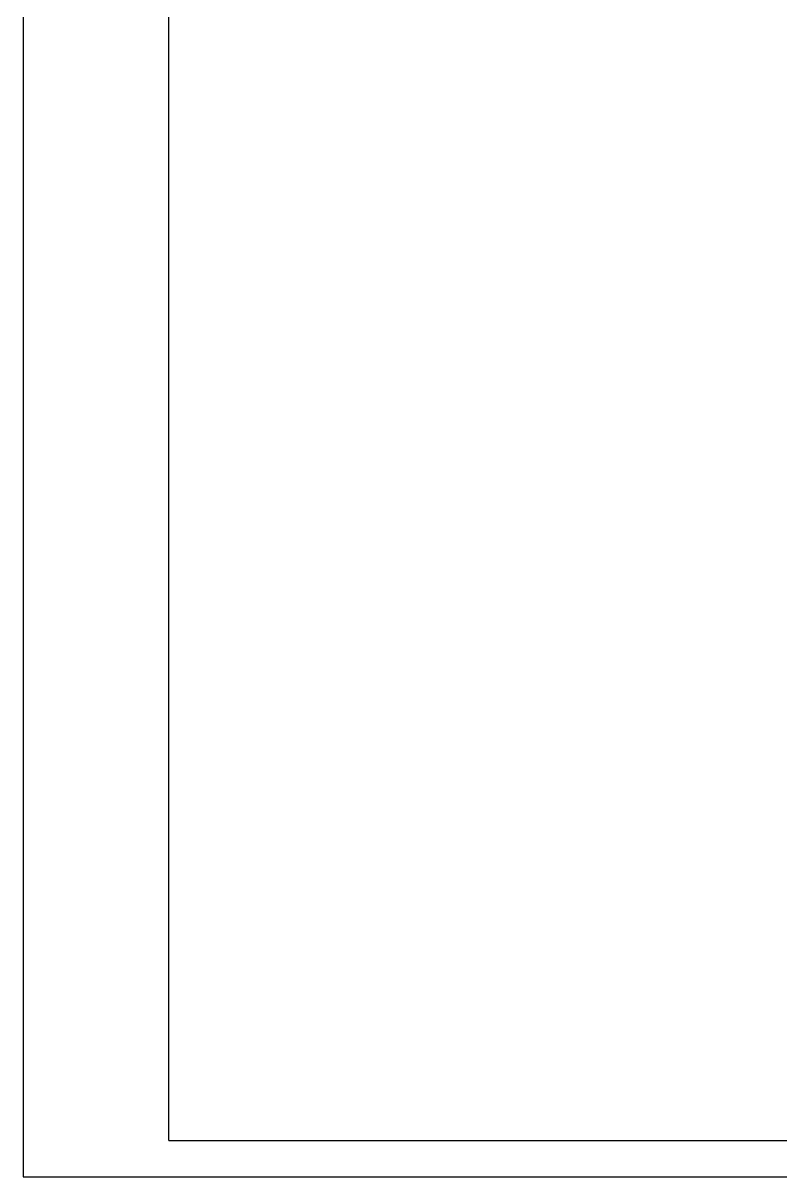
# Paper-space layout 'Экспликация 6 этаж' of a CAD drawing. Header units: millimetres. Extents: x 0 to 297, y 0 to 420.
# Drawn here: x 0 to 104, y 0 to 158.4 of the extents above; entities that cross this region are included whole.
import ezdxf

# ---------------------------------------------------------------- set-up
doc = ezdxf.new("R2010")
doc.units = ezdxf.units.MM

psp = doc.layouts.new('Экспликация 6 этаж')

# ---------------------------------------------------------------- linework, layer by layer
for p, q in [((-9.743130249262322e-07, 419.9999999426068), (-9.743130249262322e-07, -5.739320840802975e-08)), ((19.99999766223891, 4.999999942606792), (19.99999766223891, 414.9999999426068)), ((19.99999766223891, 5.00000064708729), (291.999999025687, 5.00000064708729)), ((-9.743130249262322e-07, -5.739320840802975e-08), (296.999999025687, -5.739320840802975e-08))]:
    psp.add_line(p, q)

doc.saveas('drawing.dxf')
